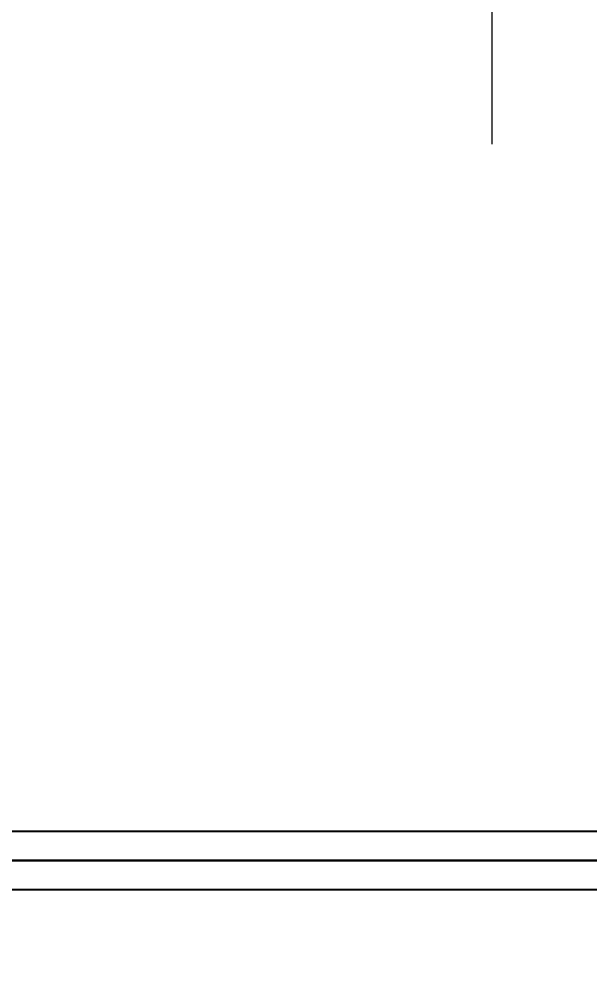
# Model space of a CAD drawing. Header units: metres. Extents: x 0 to 63075, y 0 to 44550.
# Drawn here: x 14080.1 to 14334.9, y 28096.6 to 28528.4 of the extents above; entities that cross this region are included whole.
import ezdxf

# ---------------------------------------------------------------- set-up
doc = ezdxf.new("R2010")
doc.units = ezdxf.units.M
doc.header["$LTSCALE"] = 75
doc.linetypes.add('CENTER2', pattern=[28.575, 19.05, -3.175, 3.175, -3.175])
doc.linetypes.add('CENTERX2', pattern=[101.6, 63.5, -12.7, 12.7, -12.7])
for name, color, linetype in [('18_COTAS', 7, 'Continuous'), ('SC1', 7, 'CENTER2'), ('SDM', 7, 'Continuous'), ('SL1', 8, 'Continuous')]:
    doc.layers.add(name, color=color, linetype=linetype)
doc.styles.add('ROMANS', font='ROMANS.SHX')
doc.dimstyles.new('75___1-75', dxfattribs={"dimscale": 75, "dimtxt": 2.5, "dimasz": 2, "dimexe": 1.5, "dimexo": 1, "dimgap": 0.5, "dimtad": 1, "dimdec": 0, "dimzin": 12, "dimtxsty": 'ROMANS', "dimcen": 0, "dimclrd": 256, "dimclre": 256, "dimclrt": 3, "dimazin": 3, "dimtfac": 1, "dimtdec": 0, "dimtmove": 0, "dimatfit": 0, "dimfxl": 1, "dimlwd": -1, "dimlwe": -1, "dimarcsym": 0})

# ---------------------------------------------------------------- blocks, each defined once
blk = doc.blocks.new('A$C1d93b9d1')
at = {"layer": 'SL1'}
for p, q in [((11181.73, 3863.05), (4981.73, 3863.05)), ((11181.73, 3863.05), (4981.73, 3863.05)), ((11183.73, 3850), (3804.23, 3850)), ((11181.73, 3836.95), (4981.73, 3836.95)), ((11181.73, 3836.95), (4981.73, 3836.95))]:
    blk.add_line(p, q, dxfattribs=at)
blk = doc.blocks.new('*D27')
at = {"layer": '18_COTAS', "transparency": 16777216}
for p, q in [((12131.24, 27878.33), (12131.24, 30705.37)), ((13913.74, 30509.57), (13913.74, 30705.37)), ((11981.24, 30592.87), (11122.31, 30592.87)), ((13913.74, 30592.87), (12131.24, 30592.87)), ((14063.74, 30592.87), (14213.74, 30592.87))]:
    blk.add_line(p, q, dxfattribs=at)
for points in [[(11981.24, 30617.87), (11981.24, 30567.87), (12131.24, 30592.87)], [(14063.74, 30617.87), (14063.74, 30567.87), (13913.74, 30592.87)]]:
    blk.add_solid(points, dxfattribs=at)
at = {"layer": 'Defpoints', "color": 0, "transparency": 16777216}
for p in [(13913.74, 30592.87), (13913.74, 30434.57), (12131.24, 27803.33)]:
    blk.add_point(p, dxfattribs=at)
at = {"layer": '18_COTAS', "color": 3, "transparency": 16777216, "insert": (11476.78, 30724.12), "char_height": 187.5, "attachment_point": 5, "style": 'ROMANS'}
blk.add_mtext('1782', dxfattribs=at)

msp = doc.modelspace()

# ---------------------------------------------------------------- linework, layer by layer
at = {"layer": 'SC1', "color": 7, "linetype": 'CENTERX2', "lineweight": 9}
for p, q in [((14291.24, 28472.71), (14291.24, 42087.45)), ((22143.58, 28152.59), (6381.38, 28152.59))]:
    msp.add_line(p, q, dxfattribs=at)

# ---------------------------------------------------------------- block references
at = {"layer": 'SDM'}
msp.add_blockref('A$C1d93b9d1', (8259.51, 24302.83), dxfattribs=at)

# ---------------------------------------------------------------- dimensions: what is measured, and where the dimension line sits
at = {"layer": '18_COTAS'}
dim = msp.add_linear_dim(base=(13913.73996451, 30592.87116724), p1=(12131.23996451, 27803.3334565), p2=(13913.73996451, 30434.56595658), dimstyle='75___1-75', dxfattribs=at)
dim.commit()
dim.dimension.update_dxf_attribs({"geometry": '*D27', "text_midpoint": (11476.77567879, 30592.87116724), "dimtype": 160})

doc.saveas('drawing.dxf')
